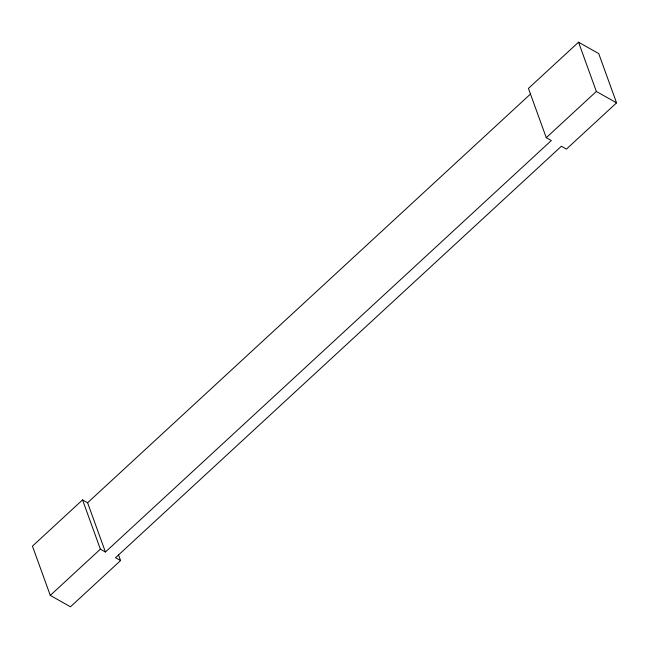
<?xml version="1.0" encoding="UTF-8"?>
<svg xmlns="http://www.w3.org/2000/svg" width="649" height="649" viewBox="0 0 649 649"><rect width="100%" height="100%" fill="white"/><g stroke="black" fill="none" stroke-linecap="round" stroke-linejoin="round"><path stroke-width="0.97" d="M120.568 560.566L115.522 557.718L561.401 146.236L566.447 149.092L616.55 102.858L598.719 53.599L578.535 42.201L528.432 88.434L546.263 137.693L551.309 140.541L105.43 552.015L87.599 502.764L82.553 499.908L32.45 546.142L50.281 595.401L70.465 606.799L120.568 560.566L118.507 554.879M87.599 502.764L530.501 94.032M50.281 595.401L100.376 549.168L82.553 499.908M546.263 137.693L596.358 91.46L578.535 42.201M596.358 91.46L616.55 102.858M100.376 549.168L105.43 552.015"/></g></svg>
